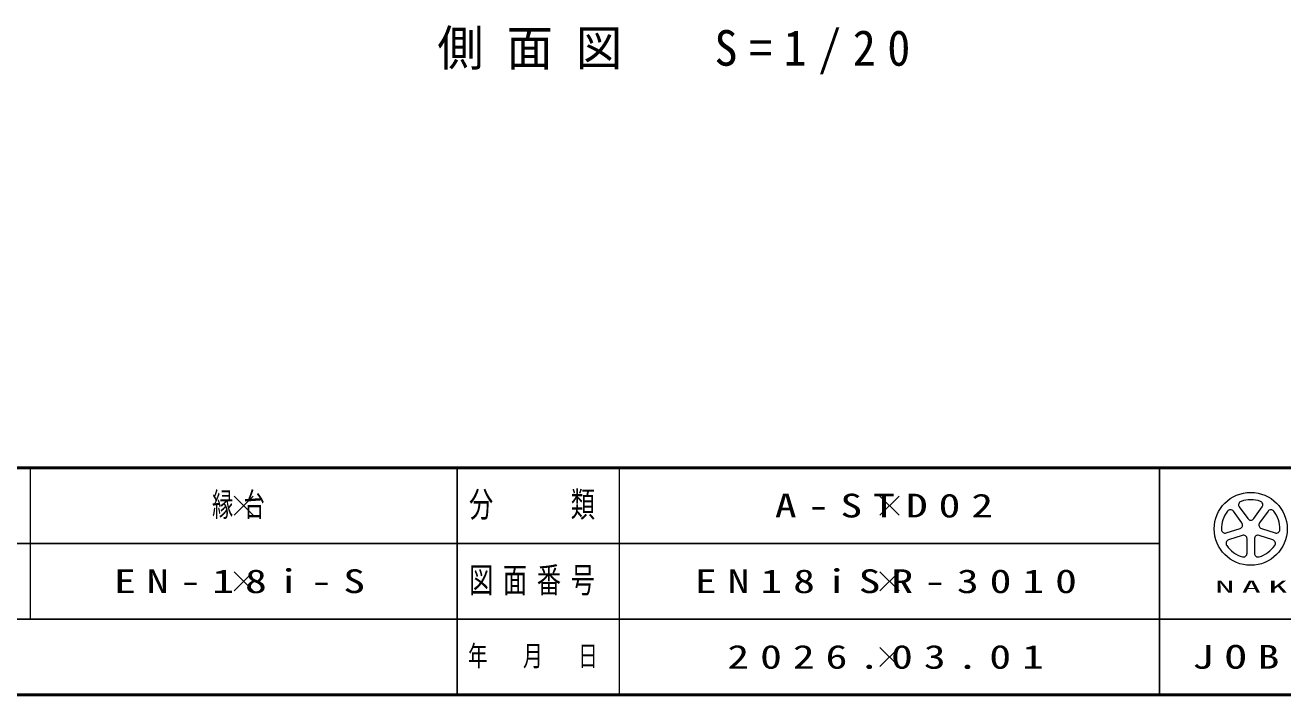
# Model space of a CAD drawing. Units: millimetres on the paper, enlarged 20 times. Extents: x -7700 to 0, y 0 to 5340.
# Drawn here: x -3500 to -1172, y 0 to 1240 of the extents above; entities that cross this region are included whole.
import ezdxf

# ---------------------------------------------------------------- set-up
doc = ezdxf.new("R2010")
doc.units = ezdxf.units.MM
doc.header["$LTSCALE"] = 20
doc.layers.add('layer1', color=7, linetype='Continuous', lineweight=25)
doc.layers.add('layer2', color=4, linetype='Continuous', lineweight=13)
doc.styles.add('ＭＳ ゴシック', font='')
doc.styles.get('ＭＳ ゴシック').set_extended_font_data('MS Gothic')

# ---------------------------------------------------------------- blocks, each defined once
blk = doc.blocks.new('x')
at = {"color": 0, "linetype": 'Continuous', "lineweight": -2}
for p, q in [((-0.884, -0.884), (0.884, 0.884)), ((0.884, -0.884), (-0.884, 0.884))]:
    blk.add_line(p, q, dxfattribs=at)

msp = doc.modelspace()

# ---------------------------------------------------------------- linework, layer by layer
at = {"layer": 'layer2', "color": 7, "lineweight": 50}
for p, q in [((-7700, 420), (0, 420)), ((-7700, 0), (0, 0))]:
    msp.add_line(p, q, dxfattribs=at)
at = {"layer": 'layer2', "color": 7}
for p, q in [((-3490, 420), (-3490, 140)), ((-2400, 420), (-2400, 0))]:
    msp.add_line(p, q, dxfattribs=at)
at = {"layer": 'layer2', "color": 6, "lineweight": 25}
for p, q in [((-2700, 420), (-2700, 0)), ((-1400, 420), (-1400, 0)), ((-3750, 280), (-1400, 280)), ((-4850, 140), (0, 140))]:
    msp.add_line(p, q, dxfattribs=at)
at = {"layer": 'layer2'}
for p, q in [((-1247.8, 318.33), (-1263.5, 339.93)), ((-1252.57, 347.87), (-1236.88, 326.27)), ((-1225.96, 326.27), (-1210.27, 347.87)), ((-1199.34, 339.93), (-1215.04, 318.33)), ((-1276.57, 299.69), (-1251.18, 307.94)), ((-1211.66, 307.94), (-1186.27, 299.69)), ((-1247.01, 295.1), (-1272.4, 286.85)), ((-1238.17, 261.99), (-1238.17, 288.68)), ((-1224.67, 288.68), (-1224.67, 261.99)), ((-1190.44, 286.85), (-1215.83, 295.1))]:
    msp.add_line(p, q, dxfattribs=at)
msp.add_circle((-1231.42, 307.27), 67.5, dxfattribs=at)
for centre, radius, start, end in [((-1247.11, 351.83), 6.75, 109.39847, 215.99997), ((-1231.42, 307.27), 54, 70.60155, 109.39847), ((-1215.73, 351.83), 6.75, 324, 70.60155), ((-1231.42, 307.27), 54, 142.60154, 181.39846), ((-1268.96, 335.96), 6.75, 35.99999, 142.60154), ((-1231.42, 330.23), 6.75, 215.99998, 324), ((-1193.88, 335.96), 6.75, 37.39846, 143.99995), ((-1231.42, 307.27), 54, 358.60155, 37.39847), ((-1278.66, 306.11), 6.75, 181.39848, 287.99997), ((-1253.26, 314.36), 6.75, 287.99998, 35.99999), ((-1209.58, 314.36), 6.75, 143.99996, 251.99999), ((-1184.18, 306.11), 6.75, 252.00001, 358.60156), ((-1270.31, 280.43), 6.75, 107.99999, 214.60154), ((-1244.92, 288.68), 6.75, 359.99997, 107.99999), ((-1217.92, 288.68), 6.75, 71.99997, 179.99999), ((-1192.53, 280.43), 6.75, 325.39847, 71.99996), ((-1231.42, 307.27), 54, 214.60156, 253.39848), ((-1244.92, 261.99), 6.75, 253.39847, 359.99997), ((-1217.92, 261.99), 6.75, 179.99999, 286.60154), ((-1231.42, 307.27), 54, 286.60155, 325.39847)]:
    msp.add_arc(centre, radius, start, end, dxfattribs=at)

# ---------------------------------------------------------------- block references
at = {"layer": 'layer2', "color": 7, "xscale": 20, "yscale": 20}
for p in [(-3095, 350), (-1900, 350), (-3095, 210), (-1900, 210), (-1900, 70)]:
    msp.add_blockref('x', p, dxfattribs=at)

# ---------------------------------------------------------------- texts
at = {"layer": 'layer1', "style": 'ＭＳ ゴシック'}
for s, insert, char_height, attachment_point in [('\\T1.5;\\W0.95;側面図\u3000S=1/20', (-2736.76, 1189.5), 65.98, 4), ('\\T1.5;\\W0.65;縁台', (-3095, 350), 43.99, 5), ('\\T1.5;\\W1.35;A-STD02', (-1900, 350), 43.99, 5), ('\\T1.5;\\W1.35;EN-18i-S', (-3335, 210), 43.99, 4), ('\\T1.5;\\W1.35;EN18iSR-3010', (-2260, 210), 43.99, 4), ('\\T1.5;\\W1.35;2026.03.01', (-2200, 70), 43.99, 4)]:
    msp.add_mtext(s, dxfattribs=dict(at, insert=insert, char_height=char_height, attachment_point=attachment_point))
at = {"layer": 'layer2', "attachment_point": 4, "style": 'ＭＳ ゴシック'}
for s, insert, char_height in [('\\T1.4;\\W0.7;分\u3000\u3000類', (-2678, 350), 46.92), ('\\T1.4;\\W0.7;図面番号', (-2678, 210), 46.92), ('\\T1.4;\\W2.35;NAKAMURA\\~MFG.CORPORATION', (-1297.11, 200), 21.99), ('\\T1.4;\\W0.7;年\u3000月\u3000日', (-2680, 70), 38.12), ('\\T1.5;\\W1.35;JOB', (-1340, 70), 43.99)]:
    msp.add_mtext(s, dxfattribs=dict(at, insert=insert, char_height=char_height))

doc.saveas('drawing.dxf')
